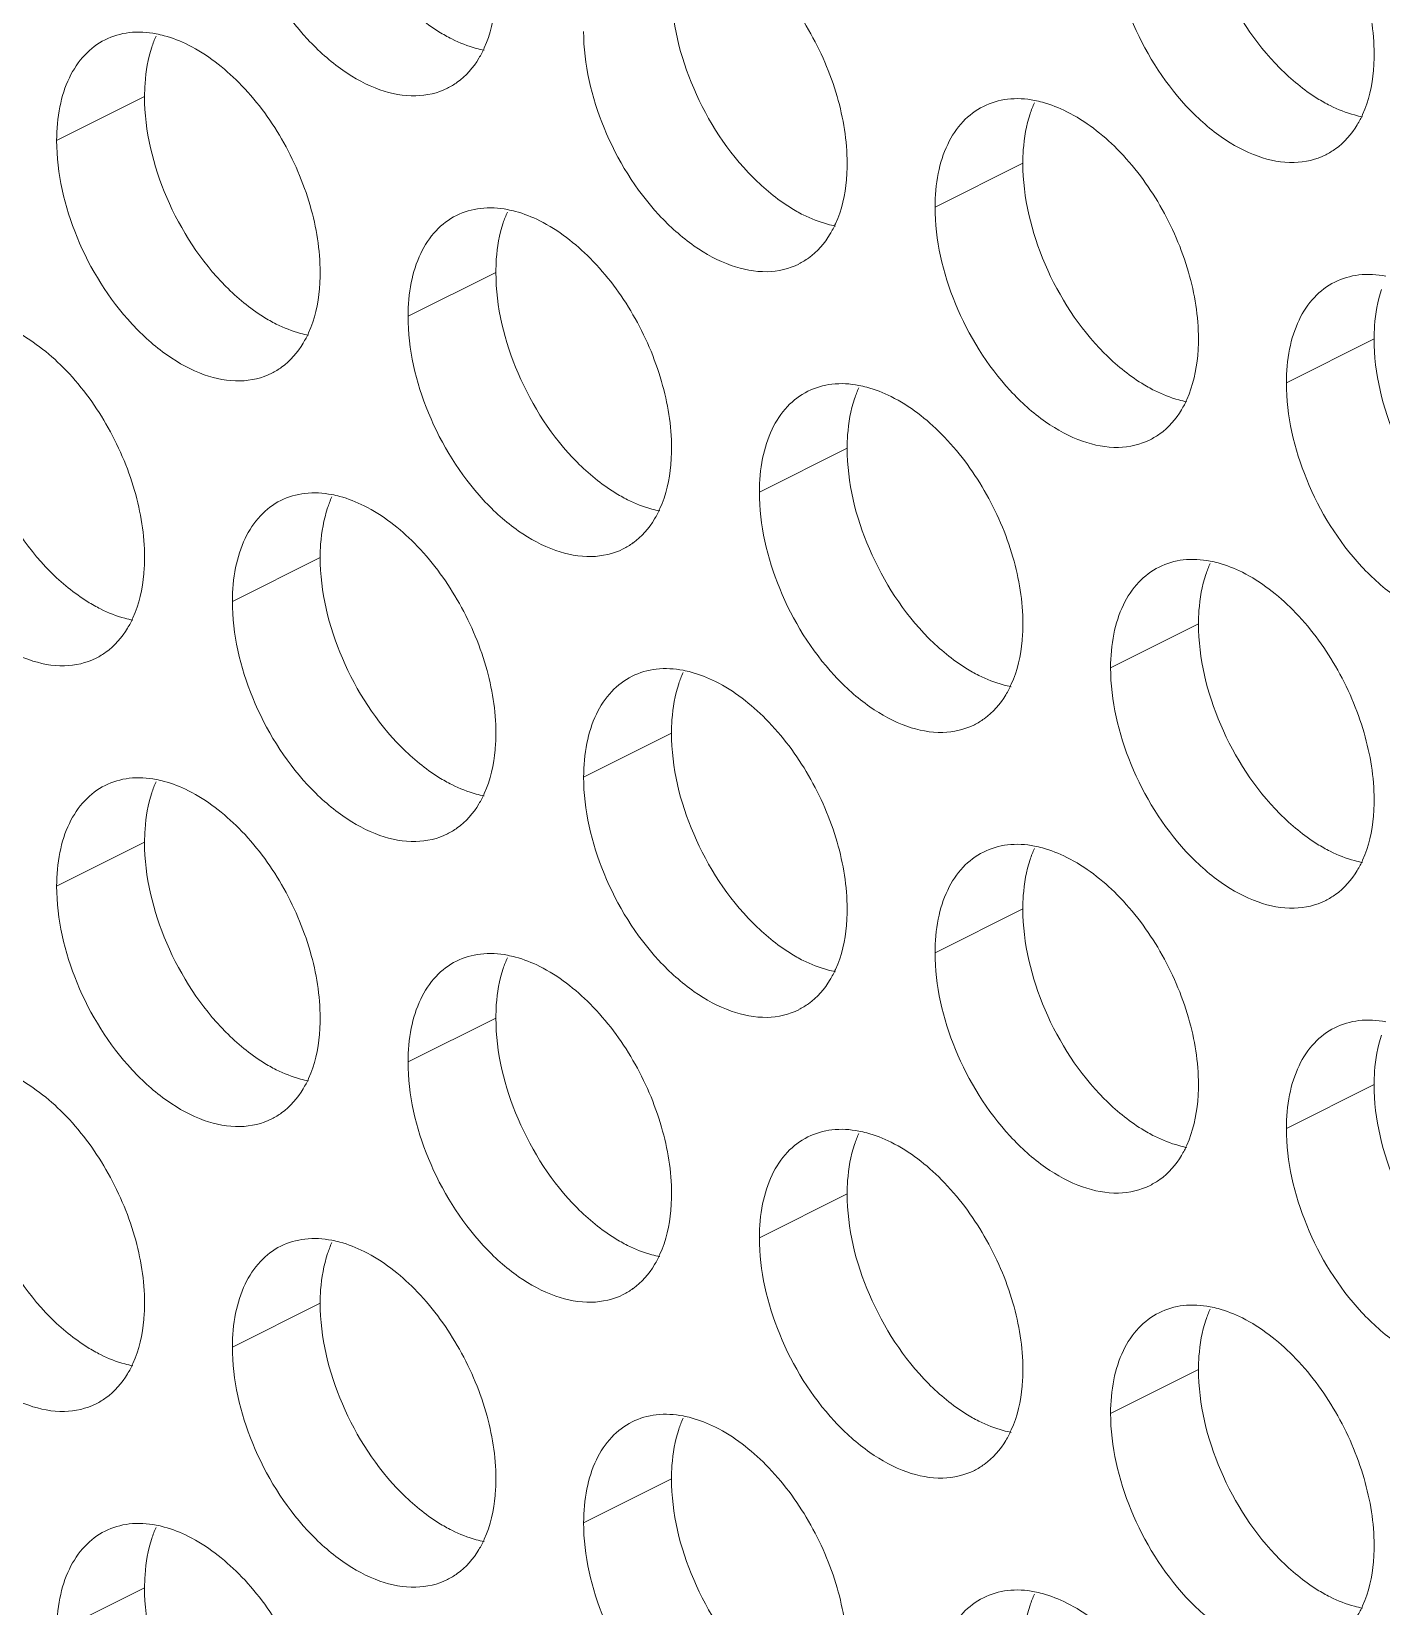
# Model space of a CAD drawing. Header units: millimetres. Extents: x 0 to 2524, y 0 to 1785.
# Drawn here: x 1833.28 to 1841.97, y 881.37 to 891.51 of the extents above; entities that cross this region are included whole.
import ezdxf

# ---------------------------------------------------------------- set-up
doc = ezdxf.new("R2010")
doc.units = ezdxf.units.MM
doc.header["$LTSCALE"] = 0.1
doc.layers.add('标注', color=251, linetype='Continuous', lineweight=9)

msp = doc.modelspace()

# ---------------------------------------------------------------- linework, layer by layer
at = {"layer": '标注'}
for p, q in [((1834.004, 891.089), (1833.438, 890.806)), ((1839.661, 890.66), (1839.095, 890.378)), ((1836.267, 889.957), (1835.701, 889.675)), ((1841.923, 889.529), (1841.358, 889.246)), ((1838.529, 888.826), (1837.964, 888.543)), ((1835.135, 888.123), (1834.57, 887.84)), ((1840.792, 887.695), (1840.226, 887.412)), ((1837.398, 886.992), (1836.832, 886.709)), ((1834.004, 886.289), (1833.438, 886.006)), ((1839.661, 885.86), (1839.095, 885.578)), ((1836.267, 885.157), (1835.701, 884.875)), ((1841.923, 884.729), (1841.358, 884.446)), ((1838.529, 884.026), (1837.964, 883.743)), ((1835.135, 883.323), (1834.57, 883.04)), ((1840.792, 882.895), (1840.226, 882.612)), ((1837.398, 882.192), (1836.832, 881.909)), ((1834.004, 881.489), (1833.438, 881.206))]:
    msp.add_line(p, q, dxfattribs=at)
for centre, radius, start, end in [((1834.748, 891.178), 0.734, 155.8796, 161.7803), ((1835.752, 891.548), 0.453, 296.5256, 305.9034), ((1840.405, 890.749), 0.734, 155.8796, 161.7803), ((1841.409, 891.12), 0.453, 296.5256, 305.9034), ((1837.011, 890.046), 0.734, 155.8796, 161.7803), ((1838.015, 890.417), 0.453, 296.5256, 305.9034), ((1834.621, 889.714), 0.453, 296.5256, 305.9034), ((1839.274, 888.915), 0.734, 155.8796, 161.7803), ((1840.278, 889.286), 0.453, 296.5256, 305.9034), ((1835.88, 888.212), 0.734, 155.8796, 161.7803), ((1836.884, 888.583), 0.453, 296.5256, 305.9034), ((1841.537, 887.784), 0.734, 155.8796, 161.7803), ((1833.49, 887.88), 0.453, 296.5256, 305.9034), ((1838.142, 887.081), 0.734, 155.8796, 161.7803), ((1839.146, 887.451), 0.453, 296.5256, 305.9034), ((1834.748, 886.378), 0.734, 155.8796, 161.7803), ((1835.752, 886.748), 0.453, 296.5256, 305.9034), ((1840.405, 885.949), 0.734, 155.8796, 161.7803), ((1841.409, 886.32), 0.453, 296.5256, 305.9034), ((1837.011, 885.246), 0.734, 155.8796, 161.7803), ((1838.015, 885.617), 0.453, 296.5256, 305.9034), ((1834.621, 884.914), 0.453, 296.5256, 305.9034), ((1839.274, 884.115), 0.734, 155.8796, 161.7803), ((1840.278, 884.486), 0.453, 296.5256, 305.9034), ((1835.88, 883.412), 0.734, 155.8796, 161.7803), ((1836.884, 883.783), 0.453, 296.5256, 305.9034), ((1841.537, 882.984), 0.734, 155.8796, 161.7803), ((1833.49, 883.08), 0.453, 296.5256, 305.9034), ((1838.142, 882.281), 0.734, 155.8796, 161.7803), ((1839.146, 882.651), 0.453, 296.5256, 305.9034), ((1834.748, 881.578), 0.734, 155.8796, 161.7803), ((1835.752, 881.948), 0.453, 296.5256, 305.9034), ((1840.405, 881.149), 0.734, 155.8796, 161.7803)]:
    msp.add_arc(centre, radius, start, end, dxfattribs=at)
for points, knots in [([(1841.075, 892.827), (1841.196, 892.766), (1841.426, 892.586), (1841.692, 892.228), (1841.873, 891.809), (1841.923, 891.508), (1841.923, 891.363)], [0, 0, 0, 0, 0.229676, 0.488215, 0.753207, 1, 1, 1, 1]), ([(1835.955, 891.143), (1835.892, 891.112), (1835.742, 891.078), (1835.504, 891.125), (1835.266, 891.256), (1834.958, 891.533), (1834.672, 891.996), (1834.57, 892.429), (1834.57, 892.64)], [0, 0, 0, 0, 0.090718, 0.191742, 0.308104, 0.439279, 0.725532, 1, 1, 1, 1]), ([(1841.316, 891.273), (1841.154, 891.435), (1840.903, 891.823), (1840.792, 892.273), (1840.792, 892.495)], [0, 0, 0, 0, 0.508684, 1, 1, 1, 1]), ([(1841.612, 890.714), (1841.549, 890.683), (1841.399, 890.649), (1841.161, 890.697), (1840.923, 890.827), (1840.615, 891.105), (1840.329, 891.568), (1840.226, 892), (1840.226, 892.212)], [0, 0, 0, 0, 0.090718, 0.191742, 0.308104, 0.439279, 0.725532, 1, 1, 1, 1]), ([(1837.681, 892.124), (1837.801, 892.064), (1838.032, 891.883), (1838.298, 891.525), (1838.479, 891.106), (1838.529, 890.805), (1838.529, 890.66)], [0, 0, 0, 0, 0.229676, 0.488215, 0.753207, 1, 1, 1, 1]), ([(1835.984, 891.46), (1835.955, 891.474), (1835.837, 891.54), (1835.732, 891.628), (1835.659, 891.701)], [0, 0, 0, 0, 0.235002, 1, 1, 1, 1]), ([(1836.267, 891.792), (1836.267, 891.756), (1836.261, 891.624), (1836.232, 891.491), (1836.192, 891.403)], [0, 0, 0, 0, 0.268874, 1, 1, 1, 1]), ([(1837.922, 890.57), (1837.76, 890.732), (1837.509, 891.12), (1837.398, 891.57), (1837.398, 891.792)], [0, 0, 0, 0, 0.508684, 1, 1, 1, 1]), ([(1833.75, 891.455), (1833.798, 891.479), (1833.908, 891.511), (1834.022, 891.504), (1834.079, 891.493)], [0, 0, 0, 0, 0.482538, 1, 1, 1, 1]), ([(1834.079, 891.493), (1834.096, 891.49), (1834.168, 891.473), (1834.237, 891.446), (1834.287, 891.421)], [0, 0, 0, 0, 0.238696, 1, 1, 1, 1]), ([(1838.217, 890.011), (1838.155, 889.98), (1838.005, 889.946), (1837.767, 889.994), (1837.529, 890.125), (1837.221, 890.402), (1836.935, 890.865), (1836.832, 891.297), (1836.832, 891.509)], [0, 0, 0, 0, 0.090718, 0.191742, 0.308104, 0.439279, 0.725532, 1, 1, 1, 1]), ([(1833.438, 890.806), (1833.438, 890.879), (1833.45, 891.018), (1833.509, 891.208), (1833.609, 891.36), (1833.701, 891.431), (1833.75, 891.455)], [0, 0, 0, 0, 0.289235, 0.54966, 0.782932, 1, 1, 1, 1]), ([(1834.004, 891.089), (1834.004, 891.117), (1834.008, 891.225), (1834.026, 891.332), (1834.051, 891.407)], [0, 0, 0, 0, 0.264225, 1, 1, 1, 1]), ([(1834.287, 891.421), (1834.407, 891.361), (1834.638, 891.18), (1834.904, 890.822), (1835.085, 890.403), (1835.135, 890.102), (1835.135, 889.957)], [0, 0, 0, 0, 0.229676, 0.488215, 0.753207, 1, 1, 1, 1]), ([(1836.191, 891.387), (1836.174, 891.391), (1836.103, 891.407), (1836.034, 891.435), (1835.984, 891.46)], [0, 0, 0, 0, 0.238696, 1, 1, 1, 1]), ([(1836.192, 891.403), (1836.182, 891.38), (1836.138, 891.296), (1836.074, 891.222), (1836.018, 891.181)], [0, 0, 0, 0, 0.265525, 1, 1, 1, 1]), ([(1841.923, 891.363), (1841.923, 891.328), (1841.918, 891.195), (1841.889, 891.063), (1841.849, 890.974)], [0, 0, 0, 0, 0.268874, 1, 1, 1, 1]), ([(1841.641, 891.031), (1841.612, 891.045), (1841.494, 891.112), (1841.389, 891.199), (1841.316, 891.273)], [0, 0, 0, 0, 0.235002, 1, 1, 1, 1]), ([(1834.528, 889.867), (1834.366, 890.03), (1834.115, 890.417), (1834.004, 890.867), (1834.004, 891.089)], [0, 0, 0, 0, 0.508684, 1, 1, 1, 1]), ([(1839.095, 890.378), (1839.095, 890.45), (1839.107, 890.589), (1839.166, 890.779), (1839.265, 890.932), (1839.358, 891.002), (1839.407, 891.026)], [0, 0, 0, 0, 0.289235, 0.54966, 0.782932, 1, 1, 1, 1]), ([(1839.407, 891.026), (1839.455, 891.051), (1839.565, 891.082), (1839.679, 891.076), (1839.736, 891.065)], [0, 0, 0, 0, 0.482538, 1, 1, 1, 1]), ([(1839.736, 891.065), (1839.753, 891.061), (1839.825, 891.045), (1839.894, 891.017), (1839.944, 890.992)], [0, 0, 0, 0, 0.238696, 1, 1, 1, 1]), ([(1839.944, 890.992), (1840.064, 890.932), (1840.295, 890.752), (1840.561, 890.394), (1840.742, 889.975), (1840.792, 889.674), (1840.792, 889.529)], [0, 0, 0, 0, 0.229676, 0.488215, 0.753207, 1, 1, 1, 1]), ([(1841.848, 890.959), (1841.831, 890.962), (1841.76, 890.979), (1841.691, 891.006), (1841.641, 891.031)], [0, 0, 0, 0, 0.238696, 1, 1, 1, 1]), ([(1839.661, 890.66), (1839.661, 890.689), (1839.664, 890.796), (1839.683, 890.904), (1839.708, 890.979)], [0, 0, 0, 0, 0.264225, 1, 1, 1, 1]), ([(1841.849, 890.974), (1841.839, 890.952), (1841.795, 890.868), (1841.731, 890.793), (1841.675, 890.753)], [0, 0, 0, 0, 0.265525, 1, 1, 1, 1]), ([(1834.823, 889.308), (1834.761, 889.277), (1834.611, 889.243), (1834.373, 889.291), (1834.135, 889.422), (1833.827, 889.699), (1833.541, 890.162), (1833.438, 890.594), (1833.438, 890.806)], [0, 0, 0, 0, 0.090718, 0.191742, 0.308104, 0.439279, 0.725532, 1, 1, 1, 1]), ([(1838.529, 890.66), (1838.529, 890.625), (1838.524, 890.492), (1838.494, 890.36), (1838.455, 890.271)], [0, 0, 0, 0, 0.268874, 1, 1, 1, 1]), ([(1840.185, 889.438), (1840.023, 889.601), (1839.772, 889.988), (1839.661, 890.439), (1839.661, 890.66)], [0, 0, 0, 0, 0.508684, 1, 1, 1, 1]), ([(1838.246, 890.328), (1838.218, 890.342), (1838.1, 890.409), (1837.995, 890.496), (1837.922, 890.57)], [0, 0, 0, 0, 0.235002, 1, 1, 1, 1]), ([(1836.013, 890.324), (1836.061, 890.348), (1836.171, 890.379), (1836.285, 890.373), (1836.342, 890.362)], [0, 0, 0, 0, 0.482538, 1, 1, 1, 1]), ([(1840.48, 888.88), (1840.418, 888.849), (1840.268, 888.815), (1840.03, 888.863), (1839.791, 888.993), (1839.484, 889.271), (1839.198, 889.733), (1839.095, 890.166), (1839.095, 890.378)], [0, 0, 0, 0, 0.090718, 0.191742, 0.308104, 0.439279, 0.725532, 1, 1, 1, 1]), ([(1835.701, 889.675), (1835.701, 889.747), (1835.713, 889.886), (1835.772, 890.077), (1835.871, 890.229), (1835.964, 890.299), (1836.013, 890.324)], [0, 0, 0, 0, 0.289235, 0.54966, 0.782932, 1, 1, 1, 1]), ([(1836.267, 889.957), (1836.267, 889.986), (1836.27, 890.093), (1836.289, 890.201), (1836.314, 890.276)], [0, 0, 0, 0, 0.264225, 1, 1, 1, 1]), ([(1836.342, 890.362), (1836.359, 890.358), (1836.431, 890.342), (1836.499, 890.315), (1836.549, 890.29)], [0, 0, 0, 0, 0.238696, 1, 1, 1, 1]), ([(1836.549, 890.29), (1836.67, 890.229), (1836.901, 890.049), (1837.167, 889.691), (1837.348, 889.272), (1837.398, 888.971), (1837.398, 888.826)], [0, 0, 0, 0, 0.229676, 0.488215, 0.753207, 1, 1, 1, 1]), ([(1838.454, 890.256), (1838.437, 890.259), (1838.365, 890.276), (1838.296, 890.303), (1838.246, 890.328)], [0, 0, 0, 0, 0.238696, 1, 1, 1, 1]), ([(1838.455, 890.271), (1838.444, 890.249), (1838.401, 890.165), (1838.337, 890.09), (1838.281, 890.05)], [0, 0, 0, 0, 0.265525, 1, 1, 1, 1]), ([(1834.852, 889.625), (1834.824, 889.639), (1834.706, 889.706), (1834.601, 889.793), (1834.528, 889.867)], [0, 0, 0, 0, 0.235002, 1, 1, 1, 1]), ([(1835.135, 889.957), (1835.135, 889.922), (1835.13, 889.79), (1835.1, 889.657), (1835.061, 889.569)], [0, 0, 0, 0, 0.268874, 1, 1, 1, 1]), ([(1836.79, 888.735), (1836.629, 888.898), (1836.378, 889.285), (1836.267, 889.736), (1836.267, 889.957)], [0, 0, 0, 0, 0.508684, 1, 1, 1, 1]), ([(1841.358, 889.246), (1841.358, 889.319), (1841.37, 889.458), (1841.429, 889.648), (1841.528, 889.8), (1841.621, 889.871), (1841.67, 889.895)], [0, 0, 0, 0, 0.289235, 0.54966, 0.782932, 1, 1, 1, 1]), ([(1841.67, 889.895), (1841.718, 889.919), (1841.828, 889.951), (1841.942, 889.944), (1841.999, 889.933)], [0, 0, 0, 0, 0.482538, 1, 1, 1, 1]), ([(1841.923, 889.529), (1841.923, 889.557), (1841.927, 889.665), (1841.946, 889.772), (1841.971, 889.847)], [0, 0, 0, 0, 0.264225, 1, 1, 1, 1]), ([(1837.086, 888.177), (1837.023, 888.146), (1836.874, 888.112), (1836.636, 888.16), (1836.397, 888.29), (1836.09, 888.568), (1835.804, 889.031), (1835.701, 889.463), (1835.701, 889.675)], [0, 0, 0, 0, 0.090718, 0.191742, 0.308104, 0.439279, 0.725532, 1, 1, 1, 1]), ([(1833.155, 889.587), (1833.276, 889.526), (1833.507, 889.346), (1833.773, 888.988), (1833.954, 888.569), (1834.004, 888.268), (1834.004, 888.123)], [0, 0, 0, 0, 0.229676, 0.488215, 0.753207, 1, 1, 1, 1]), ([(1835.06, 889.553), (1835.043, 889.556), (1834.971, 889.573), (1834.902, 889.6), (1834.852, 889.625)], [0, 0, 0, 0, 0.238696, 1, 1, 1, 1]), ([(1835.061, 889.569), (1835.05, 889.546), (1835.007, 889.462), (1834.943, 889.388), (1834.887, 889.347)], [0, 0, 0, 0, 0.265525, 1, 1, 1, 1]), ([(1840.792, 889.529), (1840.792, 889.493), (1840.786, 889.361), (1840.757, 889.228), (1840.717, 889.14)], [0, 0, 0, 0, 0.268874, 1, 1, 1, 1]), ([(1842.447, 888.307), (1842.286, 888.47), (1842.035, 888.857), (1841.923, 889.307), (1841.923, 889.529)], [0, 0, 0, 0, 0.508684, 1, 1, 1, 1]), ([(1840.509, 889.197), (1840.481, 889.211), (1840.363, 889.278), (1840.257, 889.365), (1840.185, 889.438)], [0, 0, 0, 0, 0.235002, 1, 1, 1, 1]), ([(1833.396, 888.032), (1833.235, 888.195), (1832.984, 888.582), (1832.872, 889.033), (1832.872, 889.254)], [0, 0, 0, 0, 0.508684, 1, 1, 1, 1]), ([(1837.964, 888.543), (1837.964, 888.616), (1837.976, 888.755), (1838.035, 888.945), (1838.134, 889.097), (1838.227, 889.168), (1838.276, 889.192)], [0, 0, 0, 0, 0.289235, 0.54966, 0.782932, 1, 1, 1, 1]), ([(1838.276, 889.192), (1838.324, 889.216), (1838.434, 889.248), (1838.548, 889.241), (1838.604, 889.23)], [0, 0, 0, 0, 0.482538, 1, 1, 1, 1]), ([(1838.604, 889.23), (1838.622, 889.227), (1838.693, 889.21), (1838.762, 889.183), (1838.812, 889.158)], [0, 0, 0, 0, 0.238696, 1, 1, 1, 1]), ([(1838.812, 889.158), (1838.933, 889.098), (1839.163, 888.917), (1839.43, 888.559), (1839.611, 888.141), (1839.661, 887.84), (1839.661, 887.695)], [0, 0, 0, 0, 0.229676, 0.488215, 0.753207, 1, 1, 1, 1]), ([(1840.717, 889.125), (1840.7, 889.128), (1840.628, 889.145), (1840.559, 889.172), (1840.509, 889.197)], [0, 0, 0, 0, 0.238696, 1, 1, 1, 1]), ([(1842.743, 887.749), (1842.68, 887.717), (1842.53, 887.683), (1842.293, 887.731), (1842.054, 887.862), (1841.746, 888.139), (1841.46, 888.602), (1841.358, 889.034), (1841.358, 889.246)], [0, 0, 0, 0, 0.090718, 0.191742, 0.308104, 0.439279, 0.725532, 1, 1, 1, 1]), ([(1838.529, 888.826), (1838.529, 888.854), (1838.533, 888.962), (1838.552, 889.069), (1838.577, 889.144)], [0, 0, 0, 0, 0.264225, 1, 1, 1, 1]), ([(1840.717, 889.14), (1840.707, 889.117), (1840.664, 889.033), (1840.6, 888.959), (1840.544, 888.918)], [0, 0, 0, 0, 0.265525, 1, 1, 1, 1]), ([(1833.692, 887.474), (1833.629, 887.443), (1833.479, 887.409), (1833.242, 887.457), (1833.003, 887.587), (1832.695, 887.865), (1832.409, 888.328), (1832.307, 888.76), (1832.307, 888.972)], [0, 0, 0, 0, 0.090718, 0.191742, 0.308104, 0.439279, 0.725532, 1, 1, 1, 1]), ([(1837.398, 888.826), (1837.398, 888.79), (1837.392, 888.658), (1837.363, 888.526), (1837.323, 888.437)], [0, 0, 0, 0, 0.268874, 1, 1, 1, 1]), ([(1839.053, 887.604), (1838.892, 887.767), (1838.641, 888.154), (1838.529, 888.605), (1838.529, 888.826)], [0, 0, 0, 0, 0.508684, 1, 1, 1, 1]), ([(1837.115, 888.494), (1837.087, 888.508), (1836.969, 888.575), (1836.863, 888.662), (1836.79, 888.735)], [0, 0, 0, 0, 0.235002, 1, 1, 1, 1]), ([(1834.57, 887.84), (1834.57, 887.913), (1834.582, 888.052), (1834.641, 888.242), (1834.74, 888.394), (1834.833, 888.465), (1834.881, 888.489)], [0, 0, 0, 0, 0.289235, 0.54966, 0.782932, 1, 1, 1, 1]), ([(1834.881, 888.489), (1834.93, 888.513), (1835.04, 888.545), (1835.154, 888.538), (1835.21, 888.527)], [0, 0, 0, 0, 0.482538, 1, 1, 1, 1]), ([(1835.21, 888.527), (1835.228, 888.524), (1835.299, 888.507), (1835.368, 888.48), (1835.418, 888.455)], [0, 0, 0, 0, 0.238696, 1, 1, 1, 1]), ([(1835.418, 888.455), (1835.539, 888.395), (1835.769, 888.215), (1836.035, 887.856), (1836.217, 887.438), (1836.267, 887.137), (1836.267, 886.992)], [0, 0, 0, 0, 0.229676, 0.488215, 0.753207, 1, 1, 1, 1]), ([(1837.323, 888.422), (1837.306, 888.425), (1837.234, 888.442), (1837.165, 888.469), (1837.115, 888.494)], [0, 0, 0, 0, 0.238696, 1, 1, 1, 1]), ([(1839.349, 887.046), (1839.286, 887.014), (1839.136, 886.98), (1838.898, 887.028), (1838.66, 887.159), (1838.352, 887.436), (1838.066, 887.899), (1837.964, 888.332), (1837.964, 888.543)], [0, 0, 0, 0, 0.090718, 0.191742, 0.308104, 0.439279, 0.725532, 1, 1, 1, 1]), ([(1835.135, 888.123), (1835.135, 888.152), (1835.139, 888.259), (1835.158, 888.366), (1835.183, 888.442)], [0, 0, 0, 0, 0.264225, 1, 1, 1, 1]), ([(1837.323, 888.437), (1837.313, 888.414), (1837.27, 888.33), (1837.206, 888.256), (1837.149, 888.215)], [0, 0, 0, 0, 0.265525, 1, 1, 1, 1]), ([(1834.004, 888.123), (1834.004, 888.087), (1833.998, 887.955), (1833.969, 887.823), (1833.929, 887.734)], [0, 0, 0, 0, 0.268874, 1, 1, 1, 1]), ([(1835.659, 886.901), (1835.497, 887.064), (1835.246, 887.451), (1835.135, 887.902), (1835.135, 888.123)], [0, 0, 0, 0, 0.508684, 1, 1, 1, 1]), ([(1840.226, 887.412), (1840.226, 887.485), (1840.238, 887.624), (1840.297, 887.814), (1840.397, 887.966), (1840.489, 888.036), (1840.538, 888.061)], [0, 0, 0, 0, 0.289235, 0.54966, 0.782932, 1, 1, 1, 1]), ([(1840.538, 888.061), (1840.587, 888.085), (1840.697, 888.117), (1840.81, 888.11), (1840.867, 888.099)], [0, 0, 0, 0, 0.482538, 1, 1, 1, 1]), ([(1840.867, 888.099), (1840.884, 888.096), (1840.956, 888.079), (1841.025, 888.052), (1841.075, 888.027)], [0, 0, 0, 0, 0.238696, 1, 1, 1, 1]), ([(1833.721, 887.791), (1833.693, 887.805), (1833.575, 887.872), (1833.469, 887.959), (1833.396, 888.032)], [0, 0, 0, 0, 0.235002, 1, 1, 1, 1]), ([(1840.792, 887.695), (1840.792, 887.723), (1840.796, 887.831), (1840.815, 887.938), (1840.839, 888.013)], [0, 0, 0, 0, 0.264225, 1, 1, 1, 1]), ([(1841.075, 888.027), (1841.196, 887.966), (1841.426, 887.786), (1841.692, 887.428), (1841.873, 887.009), (1841.923, 886.708), (1841.923, 886.563)], [0, 0, 0, 0, 0.229676, 0.488215, 0.753207, 1, 1, 1, 1]), ([(1835.955, 886.343), (1835.892, 886.312), (1835.742, 886.278), (1835.504, 886.325), (1835.266, 886.456), (1834.958, 886.733), (1834.672, 887.196), (1834.57, 887.629), (1834.57, 887.84)], [0, 0, 0, 0, 0.090718, 0.191742, 0.308104, 0.439279, 0.725532, 1, 1, 1, 1]), ([(1833.929, 887.719), (1833.911, 887.722), (1833.84, 887.739), (1833.771, 887.766), (1833.721, 887.791)], [0, 0, 0, 0, 0.238696, 1, 1, 1, 1]), ([(1833.929, 887.734), (1833.919, 887.711), (1833.876, 887.627), (1833.812, 887.553), (1833.755, 887.513)], [0, 0, 0, 0, 0.265525, 1, 1, 1, 1]), ([(1839.661, 887.695), (1839.661, 887.659), (1839.655, 887.527), (1839.626, 887.394), (1839.586, 887.306)], [0, 0, 0, 0, 0.268874, 1, 1, 1, 1]), ([(1841.316, 886.473), (1841.154, 886.635), (1840.903, 887.023), (1840.792, 887.473), (1840.792, 887.695)], [0, 0, 0, 0, 0.508684, 1, 1, 1, 1]), ([(1839.378, 887.363), (1839.349, 887.377), (1839.232, 887.443), (1839.126, 887.531), (1839.053, 887.604)], [0, 0, 0, 0, 0.235002, 1, 1, 1, 1]), ([(1836.832, 886.709), (1836.832, 886.782), (1836.844, 886.921), (1836.903, 887.111), (1837.003, 887.263), (1837.095, 887.333), (1837.144, 887.358)], [0, 0, 0, 0, 0.289235, 0.54966, 0.782932, 1, 1, 1, 1]), ([(1837.144, 887.358), (1837.193, 887.382), (1837.303, 887.414), (1837.416, 887.407), (1837.473, 887.396)], [0, 0, 0, 0, 0.482538, 1, 1, 1, 1]), ([(1837.473, 887.396), (1837.49, 887.393), (1837.562, 887.376), (1837.631, 887.349), (1837.681, 887.324)], [0, 0, 0, 0, 0.238696, 1, 1, 1, 1]), ([(1839.586, 887.29), (1839.568, 887.294), (1839.497, 887.31), (1839.428, 887.338), (1839.378, 887.363)], [0, 0, 0, 0, 0.238696, 1, 1, 1, 1]), ([(1841.612, 885.914), (1841.549, 885.883), (1841.399, 885.849), (1841.161, 885.897), (1840.923, 886.027), (1840.615, 886.305), (1840.329, 886.768), (1840.226, 887.2), (1840.226, 887.412)], [0, 0, 0, 0, 0.090718, 0.191742, 0.308104, 0.439279, 0.725532, 1, 1, 1, 1]), ([(1837.398, 886.992), (1837.398, 887.02), (1837.402, 887.128), (1837.42, 887.235), (1837.445, 887.31)], [0, 0, 0, 0, 0.264225, 1, 1, 1, 1]), ([(1837.681, 887.324), (1837.801, 887.264), (1838.032, 887.083), (1838.298, 886.725), (1838.479, 886.306), (1838.529, 886.005), (1838.529, 885.86)], [0, 0, 0, 0, 0.229676, 0.488215, 0.753207, 1, 1, 1, 1]), ([(1839.586, 887.306), (1839.576, 887.283), (1839.533, 887.199), (1839.468, 887.125), (1839.412, 887.084)], [0, 0, 0, 0, 0.265525, 1, 1, 1, 1]), ([(1836.267, 886.992), (1836.267, 886.956), (1836.261, 886.824), (1836.232, 886.691), (1836.192, 886.603)], [0, 0, 0, 0, 0.268874, 1, 1, 1, 1]), ([(1837.922, 885.77), (1837.76, 885.932), (1837.509, 886.32), (1837.398, 886.77), (1837.398, 886.992)], [0, 0, 0, 0, 0.508684, 1, 1, 1, 1]), ([(1835.984, 886.66), (1835.955, 886.674), (1835.837, 886.74), (1835.732, 886.828), (1835.659, 886.901)], [0, 0, 0, 0, 0.235002, 1, 1, 1, 1]), ([(1833.438, 886.006), (1833.438, 886.079), (1833.45, 886.218), (1833.509, 886.408), (1833.609, 886.56), (1833.701, 886.631), (1833.75, 886.655)], [0, 0, 0, 0, 0.289235, 0.54966, 0.782932, 1, 1, 1, 1]), ([(1833.75, 886.655), (1833.798, 886.679), (1833.908, 886.711), (1834.022, 886.704), (1834.079, 886.693)], [0, 0, 0, 0, 0.482538, 1, 1, 1, 1]), ([(1834.079, 886.693), (1834.096, 886.69), (1834.168, 886.673), (1834.237, 886.646), (1834.287, 886.621)], [0, 0, 0, 0, 0.238696, 1, 1, 1, 1]), ([(1836.191, 886.587), (1836.174, 886.591), (1836.103, 886.607), (1836.034, 886.635), (1835.984, 886.66)], [0, 0, 0, 0, 0.238696, 1, 1, 1, 1]), ([(1838.217, 885.211), (1838.155, 885.18), (1838.005, 885.146), (1837.767, 885.194), (1837.529, 885.325), (1837.221, 885.602), (1836.935, 886.065), (1836.832, 886.497), (1836.832, 886.709)], [0, 0, 0, 0, 0.090718, 0.191742, 0.308104, 0.439279, 0.725532, 1, 1, 1, 1]), ([(1834.004, 886.289), (1834.004, 886.317), (1834.008, 886.425), (1834.026, 886.532), (1834.051, 886.607)], [0, 0, 0, 0, 0.264225, 1, 1, 1, 1]), ([(1834.287, 886.621), (1834.407, 886.561), (1834.638, 886.38), (1834.904, 886.022), (1835.085, 885.603), (1835.135, 885.302), (1835.135, 885.157)], [0, 0, 0, 0, 0.229676, 0.488215, 0.753207, 1, 1, 1, 1]), ([(1836.192, 886.603), (1836.182, 886.58), (1836.138, 886.496), (1836.074, 886.422), (1836.018, 886.381)], [0, 0, 0, 0, 0.265525, 1, 1, 1, 1]), ([(1841.923, 886.563), (1841.923, 886.528), (1841.918, 886.395), (1841.889, 886.263), (1841.849, 886.174)], [0, 0, 0, 0, 0.268874, 1, 1, 1, 1]), ([(1841.641, 886.231), (1841.612, 886.245), (1841.494, 886.312), (1841.389, 886.399), (1841.316, 886.473)], [0, 0, 0, 0, 0.235002, 1, 1, 1, 1]), ([(1834.528, 885.067), (1834.366, 885.23), (1834.115, 885.617), (1834.004, 886.067), (1834.004, 886.289)], [0, 0, 0, 0, 0.508684, 1, 1, 1, 1]), ([(1839.095, 885.578), (1839.095, 885.65), (1839.107, 885.789), (1839.166, 885.979), (1839.265, 886.132), (1839.358, 886.202), (1839.407, 886.226)], [0, 0, 0, 0, 0.289235, 0.54966, 0.782932, 1, 1, 1, 1]), ([(1839.407, 886.226), (1839.455, 886.251), (1839.565, 886.282), (1839.679, 886.276), (1839.736, 886.265)], [0, 0, 0, 0, 0.482538, 1, 1, 1, 1]), ([(1839.736, 886.265), (1839.753, 886.261), (1839.825, 886.245), (1839.894, 886.217), (1839.944, 886.192)], [0, 0, 0, 0, 0.238696, 1, 1, 1, 1]), ([(1841.848, 886.159), (1841.831, 886.162), (1841.76, 886.179), (1841.691, 886.206), (1841.641, 886.231)], [0, 0, 0, 0, 0.238696, 1, 1, 1, 1]), ([(1839.661, 885.86), (1839.661, 885.889), (1839.664, 885.996), (1839.683, 886.104), (1839.708, 886.179)], [0, 0, 0, 0, 0.264225, 1, 1, 1, 1]), ([(1839.944, 886.192), (1840.064, 886.132), (1840.295, 885.952), (1840.561, 885.594), (1840.742, 885.175), (1840.792, 884.874), (1840.792, 884.729)], [0, 0, 0, 0, 0.229676, 0.488215, 0.753207, 1, 1, 1, 1]), ([(1841.849, 886.174), (1841.839, 886.152), (1841.795, 886.068), (1841.731, 885.993), (1841.675, 885.953)], [0, 0, 0, 0, 0.265525, 1, 1, 1, 1]), ([(1834.823, 884.508), (1834.761, 884.477), (1834.611, 884.443), (1834.373, 884.491), (1834.135, 884.622), (1833.827, 884.899), (1833.541, 885.362), (1833.438, 885.794), (1833.438, 886.006)], [0, 0, 0, 0, 0.090718, 0.191742, 0.308104, 0.439279, 0.725532, 1, 1, 1, 1]), ([(1838.529, 885.86), (1838.529, 885.825), (1838.524, 885.692), (1838.494, 885.56), (1838.455, 885.471)], [0, 0, 0, 0, 0.268874, 1, 1, 1, 1]), ([(1840.185, 884.638), (1840.023, 884.801), (1839.772, 885.188), (1839.661, 885.639), (1839.661, 885.86)], [0, 0, 0, 0, 0.508684, 1, 1, 1, 1]), ([(1838.246, 885.528), (1838.218, 885.542), (1838.1, 885.609), (1837.995, 885.696), (1837.922, 885.77)], [0, 0, 0, 0, 0.235002, 1, 1, 1, 1]), ([(1835.701, 884.875), (1835.701, 884.947), (1835.713, 885.086), (1835.772, 885.277), (1835.871, 885.429), (1835.964, 885.499), (1836.013, 885.524)], [0, 0, 0, 0, 0.289235, 0.54966, 0.782932, 1, 1, 1, 1]), ([(1836.013, 885.524), (1836.061, 885.548), (1836.171, 885.579), (1836.285, 885.573), (1836.342, 885.562)], [0, 0, 0, 0, 0.482538, 1, 1, 1, 1]), ([(1836.342, 885.562), (1836.359, 885.558), (1836.431, 885.542), (1836.499, 885.515), (1836.549, 885.49)], [0, 0, 0, 0, 0.238696, 1, 1, 1, 1]), ([(1838.454, 885.456), (1838.437, 885.459), (1838.365, 885.476), (1838.296, 885.503), (1838.246, 885.528)], [0, 0, 0, 0, 0.238696, 1, 1, 1, 1]), ([(1840.48, 884.08), (1840.418, 884.049), (1840.268, 884.015), (1840.03, 884.063), (1839.791, 884.193), (1839.484, 884.471), (1839.198, 884.933), (1839.095, 885.366), (1839.095, 885.578)], [0, 0, 0, 0, 0.090718, 0.191742, 0.308104, 0.439279, 0.725532, 1, 1, 1, 1]), ([(1836.267, 885.157), (1836.267, 885.186), (1836.27, 885.293), (1836.289, 885.401), (1836.314, 885.476)], [0, 0, 0, 0, 0.264225, 1, 1, 1, 1]), ([(1836.549, 885.49), (1836.67, 885.429), (1836.901, 885.249), (1837.167, 884.891), (1837.348, 884.472), (1837.398, 884.171), (1837.398, 884.026)], [0, 0, 0, 0, 0.229676, 0.488215, 0.753207, 1, 1, 1, 1]), ([(1838.455, 885.471), (1838.444, 885.449), (1838.401, 885.365), (1838.337, 885.29), (1838.281, 885.25)], [0, 0, 0, 0, 0.265525, 1, 1, 1, 1]), ([(1835.135, 885.157), (1835.135, 885.122), (1835.13, 884.99), (1835.1, 884.857), (1835.061, 884.769)], [0, 0, 0, 0, 0.268874, 1, 1, 1, 1]), ([(1836.79, 883.935), (1836.629, 884.098), (1836.378, 884.485), (1836.267, 884.936), (1836.267, 885.157)], [0, 0, 0, 0, 0.508684, 1, 1, 1, 1]), ([(1841.67, 885.095), (1841.718, 885.119), (1841.828, 885.151), (1841.942, 885.144), (1841.999, 885.133)], [0, 0, 0, 0, 0.482538, 1, 1, 1, 1]), ([(1834.852, 884.825), (1834.824, 884.839), (1834.706, 884.906), (1834.601, 884.993), (1834.528, 885.067)], [0, 0, 0, 0, 0.235002, 1, 1, 1, 1]), ([(1841.358, 884.446), (1841.358, 884.519), (1841.37, 884.658), (1841.429, 884.848), (1841.528, 885), (1841.621, 885.071), (1841.67, 885.095)], [0, 0, 0, 0, 0.289235, 0.54966, 0.782932, 1, 1, 1, 1]), ([(1841.923, 884.729), (1841.923, 884.757), (1841.927, 884.865), (1841.946, 884.972), (1841.971, 885.047)], [0, 0, 0, 0, 0.264225, 1, 1, 1, 1]), ([(1835.06, 884.753), (1835.043, 884.756), (1834.971, 884.773), (1834.902, 884.8), (1834.852, 884.825)], [0, 0, 0, 0, 0.238696, 1, 1, 1, 1]), ([(1837.086, 883.377), (1837.023, 883.346), (1836.874, 883.312), (1836.636, 883.36), (1836.397, 883.49), (1836.09, 883.768), (1835.804, 884.231), (1835.701, 884.663), (1835.701, 884.875)], [0, 0, 0, 0, 0.090718, 0.191742, 0.308104, 0.439279, 0.725532, 1, 1, 1, 1]), ([(1833.155, 884.787), (1833.276, 884.726), (1833.507, 884.546), (1833.773, 884.188), (1833.954, 883.769), (1834.004, 883.468), (1834.004, 883.323)], [0, 0, 0, 0, 0.229676, 0.488215, 0.753207, 1, 1, 1, 1]), ([(1835.061, 884.769), (1835.05, 884.746), (1835.007, 884.662), (1834.943, 884.588), (1834.887, 884.547)], [0, 0, 0, 0, 0.265525, 1, 1, 1, 1]), ([(1840.792, 884.729), (1840.792, 884.693), (1840.786, 884.561), (1840.757, 884.428), (1840.717, 884.34)], [0, 0, 0, 0, 0.268874, 1, 1, 1, 1]), ([(1842.447, 883.507), (1842.286, 883.67), (1842.035, 884.057), (1841.923, 884.507), (1841.923, 884.729)], [0, 0, 0, 0, 0.508684, 1, 1, 1, 1]), ([(1840.509, 884.397), (1840.481, 884.411), (1840.363, 884.478), (1840.257, 884.565), (1840.185, 884.638)], [0, 0, 0, 0, 0.235002, 1, 1, 1, 1]), ([(1833.396, 883.232), (1833.235, 883.395), (1832.984, 883.782), (1832.872, 884.233), (1832.872, 884.454)], [0, 0, 0, 0, 0.508684, 1, 1, 1, 1]), ([(1837.964, 883.743), (1837.964, 883.816), (1837.976, 883.955), (1838.035, 884.145), (1838.134, 884.297), (1838.227, 884.368), (1838.276, 884.392)], [0, 0, 0, 0, 0.289235, 0.54966, 0.782932, 1, 1, 1, 1]), ([(1838.276, 884.392), (1838.324, 884.416), (1838.434, 884.448), (1838.548, 884.441), (1838.604, 884.43)], [0, 0, 0, 0, 0.482538, 1, 1, 1, 1]), ([(1838.604, 884.43), (1838.622, 884.427), (1838.693, 884.41), (1838.762, 884.383), (1838.812, 884.358)], [0, 0, 0, 0, 0.238696, 1, 1, 1, 1]), ([(1840.717, 884.325), (1840.7, 884.328), (1840.628, 884.345), (1840.559, 884.372), (1840.509, 884.397)], [0, 0, 0, 0, 0.238696, 1, 1, 1, 1]), ([(1842.743, 882.949), (1842.68, 882.917), (1842.53, 882.883), (1842.293, 882.931), (1842.054, 883.062), (1841.746, 883.339), (1841.46, 883.802), (1841.358, 884.234), (1841.358, 884.446)], [0, 0, 0, 0, 0.090718, 0.191742, 0.308104, 0.439279, 0.725532, 1, 1, 1, 1]), ([(1838.529, 884.026), (1838.529, 884.054), (1838.533, 884.162), (1838.552, 884.269), (1838.577, 884.344)], [0, 0, 0, 0, 0.264225, 1, 1, 1, 1]), ([(1838.812, 884.358), (1838.933, 884.298), (1839.163, 884.117), (1839.43, 883.759), (1839.611, 883.341), (1839.661, 883.04), (1839.661, 882.895)], [0, 0, 0, 0, 0.229676, 0.488215, 0.753207, 1, 1, 1, 1]), ([(1840.717, 884.34), (1840.707, 884.317), (1840.664, 884.233), (1840.6, 884.159), (1840.544, 884.118)], [0, 0, 0, 0, 0.265525, 1, 1, 1, 1]), ([(1833.692, 882.674), (1833.629, 882.643), (1833.479, 882.609), (1833.242, 882.657), (1833.003, 882.787), (1832.695, 883.065), (1832.409, 883.528), (1832.307, 883.96), (1832.307, 884.172)], [0, 0, 0, 0, 0.090718, 0.191742, 0.308104, 0.439279, 0.725532, 1, 1, 1, 1]), ([(1837.398, 884.026), (1837.398, 883.99), (1837.392, 883.858), (1837.363, 883.726), (1837.323, 883.637)], [0, 0, 0, 0, 0.268874, 1, 1, 1, 1]), ([(1839.053, 882.804), (1838.892, 882.967), (1838.641, 883.354), (1838.529, 883.805), (1838.529, 884.026)], [0, 0, 0, 0, 0.508684, 1, 1, 1, 1]), ([(1837.115, 883.694), (1837.087, 883.708), (1836.969, 883.775), (1836.863, 883.862), (1836.79, 883.935)], [0, 0, 0, 0, 0.235002, 1, 1, 1, 1]), ([(1834.57, 883.04), (1834.57, 883.113), (1834.582, 883.252), (1834.641, 883.442), (1834.74, 883.594), (1834.833, 883.665), (1834.881, 883.689)], [0, 0, 0, 0, 0.289235, 0.54966, 0.782932, 1, 1, 1, 1]), ([(1834.881, 883.689), (1834.93, 883.713), (1835.04, 883.745), (1835.154, 883.738), (1835.21, 883.727)], [0, 0, 0, 0, 0.482538, 1, 1, 1, 1]), ([(1835.21, 883.727), (1835.228, 883.724), (1835.299, 883.707), (1835.368, 883.68), (1835.418, 883.655)], [0, 0, 0, 0, 0.238696, 1, 1, 1, 1]), ([(1837.323, 883.622), (1837.306, 883.625), (1837.234, 883.642), (1837.165, 883.669), (1837.115, 883.694)], [0, 0, 0, 0, 0.238696, 1, 1, 1, 1]), ([(1839.349, 882.246), (1839.286, 882.214), (1839.136, 882.18), (1838.898, 882.228), (1838.66, 882.359), (1838.352, 882.636), (1838.066, 883.099), (1837.964, 883.532), (1837.964, 883.743)], [0, 0, 0, 0, 0.090718, 0.191742, 0.308104, 0.439279, 0.725532, 1, 1, 1, 1]), ([(1835.135, 883.323), (1835.135, 883.352), (1835.139, 883.459), (1835.158, 883.566), (1835.183, 883.642)], [0, 0, 0, 0, 0.264225, 1, 1, 1, 1]), ([(1835.418, 883.655), (1835.539, 883.595), (1835.769, 883.415), (1836.035, 883.056), (1836.217, 882.638), (1836.267, 882.337), (1836.267, 882.192)], [0, 0, 0, 0, 0.229676, 0.488215, 0.753207, 1, 1, 1, 1]), ([(1837.323, 883.637), (1837.313, 883.614), (1837.27, 883.53), (1837.206, 883.456), (1837.149, 883.415)], [0, 0, 0, 0, 0.265525, 1, 1, 1, 1]), ([(1834.004, 883.323), (1834.004, 883.287), (1833.998, 883.155), (1833.969, 883.023), (1833.929, 882.934)], [0, 0, 0, 0, 0.268874, 1, 1, 1, 1]), ([(1835.659, 882.101), (1835.497, 882.264), (1835.246, 882.651), (1835.135, 883.102), (1835.135, 883.323)], [0, 0, 0, 0, 0.508684, 1, 1, 1, 1]), ([(1840.538, 883.261), (1840.587, 883.285), (1840.697, 883.317), (1840.81, 883.31), (1840.867, 883.299)], [0, 0, 0, 0, 0.482538, 1, 1, 1, 1]), ([(1840.867, 883.299), (1840.884, 883.296), (1840.956, 883.279), (1841.025, 883.252), (1841.075, 883.227)], [0, 0, 0, 0, 0.238696, 1, 1, 1, 1]), ([(1833.721, 882.991), (1833.693, 883.005), (1833.575, 883.072), (1833.469, 883.159), (1833.396, 883.232)], [0, 0, 0, 0, 0.235002, 1, 1, 1, 1]), ([(1840.226, 882.612), (1840.226, 882.685), (1840.238, 882.824), (1840.297, 883.014), (1840.397, 883.166), (1840.489, 883.236), (1840.538, 883.261)], [0, 0, 0, 0, 0.289235, 0.54966, 0.782932, 1, 1, 1, 1]), ([(1840.792, 882.895), (1840.792, 882.923), (1840.796, 883.031), (1840.815, 883.138), (1840.839, 883.213)], [0, 0, 0, 0, 0.264225, 1, 1, 1, 1]), ([(1841.075, 883.227), (1841.196, 883.166), (1841.426, 882.986), (1841.692, 882.628), (1841.873, 882.209), (1841.923, 881.908), (1841.923, 881.763)], [0, 0, 0, 0, 0.229676, 0.488215, 0.753207, 1, 1, 1, 1]), ([(1833.929, 882.919), (1833.911, 882.922), (1833.84, 882.939), (1833.771, 882.966), (1833.721, 882.991)], [0, 0, 0, 0, 0.238696, 1, 1, 1, 1]), ([(1835.955, 881.543), (1835.892, 881.512), (1835.742, 881.478), (1835.504, 881.525), (1835.266, 881.656), (1834.958, 881.933), (1834.672, 882.396), (1834.57, 882.829), (1834.57, 883.04)], [0, 0, 0, 0, 0.090718, 0.191742, 0.308104, 0.439279, 0.725532, 1, 1, 1, 1]), ([(1833.929, 882.934), (1833.919, 882.911), (1833.876, 882.827), (1833.812, 882.753), (1833.755, 882.713)], [0, 0, 0, 0, 0.265525, 1, 1, 1, 1]), ([(1839.661, 882.895), (1839.661, 882.859), (1839.655, 882.727), (1839.626, 882.594), (1839.586, 882.506)], [0, 0, 0, 0, 0.268874, 1, 1, 1, 1]), ([(1841.316, 881.673), (1841.154, 881.835), (1840.903, 882.223), (1840.792, 882.673), (1840.792, 882.895)], [0, 0, 0, 0, 0.508684, 1, 1, 1, 1]), ([(1839.378, 882.563), (1839.349, 882.577), (1839.232, 882.643), (1839.126, 882.731), (1839.053, 882.804)], [0, 0, 0, 0, 0.235002, 1, 1, 1, 1]), ([(1837.144, 882.558), (1837.193, 882.582), (1837.303, 882.614), (1837.416, 882.607), (1837.473, 882.596)], [0, 0, 0, 0, 0.482538, 1, 1, 1, 1]), ([(1837.473, 882.596), (1837.49, 882.593), (1837.562, 882.576), (1837.631, 882.549), (1837.681, 882.524)], [0, 0, 0, 0, 0.238696, 1, 1, 1, 1]), ([(1841.612, 881.114), (1841.549, 881.083), (1841.399, 881.049), (1841.161, 881.097), (1840.923, 881.227), (1840.615, 881.505), (1840.329, 881.968), (1840.226, 882.4), (1840.226, 882.612)], [0, 0, 0, 0, 0.090718, 0.191742, 0.308104, 0.439279, 0.725532, 1, 1, 1, 1]), ([(1836.832, 881.909), (1836.832, 881.982), (1836.844, 882.121), (1836.903, 882.311), (1837.003, 882.463), (1837.095, 882.533), (1837.144, 882.558)], [0, 0, 0, 0, 0.289235, 0.54966, 0.782932, 1, 1, 1, 1]), ([(1837.398, 882.192), (1837.398, 882.22), (1837.402, 882.328), (1837.42, 882.435), (1837.445, 882.51)], [0, 0, 0, 0, 0.264225, 1, 1, 1, 1]), ([(1837.681, 882.524), (1837.801, 882.464), (1838.032, 882.283), (1838.298, 881.925), (1838.479, 881.506), (1838.529, 881.205), (1838.529, 881.06)], [0, 0, 0, 0, 0.229676, 0.488215, 0.753207, 1, 1, 1, 1]), ([(1839.586, 882.49), (1839.568, 882.494), (1839.497, 882.51), (1839.428, 882.538), (1839.378, 882.563)], [0, 0, 0, 0, 0.238696, 1, 1, 1, 1]), ([(1839.586, 882.506), (1839.576, 882.483), (1839.533, 882.399), (1839.468, 882.325), (1839.412, 882.284)], [0, 0, 0, 0, 0.265525, 1, 1, 1, 1]), ([(1836.267, 882.192), (1836.267, 882.156), (1836.261, 882.024), (1836.232, 881.891), (1836.192, 881.803)], [0, 0, 0, 0, 0.268874, 1, 1, 1, 1]), ([(1837.922, 880.97), (1837.76, 881.132), (1837.509, 881.52), (1837.398, 881.97), (1837.398, 882.192)], [0, 0, 0, 0, 0.508684, 1, 1, 1, 1]), ([(1835.984, 881.86), (1835.955, 881.874), (1835.837, 881.94), (1835.732, 882.028), (1835.659, 882.101)], [0, 0, 0, 0, 0.235002, 1, 1, 1, 1]), ([(1833.75, 881.855), (1833.798, 881.879), (1833.908, 881.911), (1834.022, 881.904), (1834.079, 881.893)], [0, 0, 0, 0, 0.482538, 1, 1, 1, 1]), ([(1834.079, 881.893), (1834.096, 881.89), (1834.168, 881.873), (1834.237, 881.846), (1834.287, 881.821)], [0, 0, 0, 0, 0.238696, 1, 1, 1, 1]), ([(1836.191, 881.787), (1836.174, 881.791), (1836.103, 881.807), (1836.034, 881.835), (1835.984, 881.86)], [0, 0, 0, 0, 0.238696, 1, 1, 1, 1]), ([(1838.217, 880.411), (1838.155, 880.38), (1838.005, 880.346), (1837.767, 880.394), (1837.529, 880.525), (1837.221, 880.802), (1836.935, 881.265), (1836.832, 881.697), (1836.832, 881.909)], [0, 0, 0, 0, 0.090718, 0.191742, 0.308104, 0.439279, 0.725532, 1, 1, 1, 1]), ([(1833.438, 881.206), (1833.438, 881.279), (1833.45, 881.418), (1833.509, 881.608), (1833.609, 881.76), (1833.701, 881.831), (1833.75, 881.855)], [0, 0, 0, 0, 0.289235, 0.54966, 0.782932, 1, 1, 1, 1]), ([(1834.004, 881.489), (1834.004, 881.517), (1834.008, 881.625), (1834.026, 881.732), (1834.051, 881.807)], [0, 0, 0, 0, 0.264225, 1, 1, 1, 1]), ([(1834.287, 881.821), (1834.407, 881.761), (1834.638, 881.58), (1834.904, 881.222), (1835.085, 880.803), (1835.135, 880.502), (1835.135, 880.357)], [0, 0, 0, 0, 0.229676, 0.488215, 0.753207, 1, 1, 1, 1]), ([(1836.192, 881.803), (1836.182, 881.78), (1836.138, 881.696), (1836.074, 881.622), (1836.018, 881.581)], [0, 0, 0, 0, 0.265525, 1, 1, 1, 1]), ([(1841.923, 881.763), (1841.923, 881.728), (1841.918, 881.595), (1841.889, 881.463), (1841.849, 881.374)], [0, 0, 0, 0, 0.268874, 1, 1, 1, 1]), ([(1841.641, 881.431), (1841.612, 881.445), (1841.494, 881.512), (1841.389, 881.599), (1841.316, 881.673)], [0, 0, 0, 0, 0.235002, 1, 1, 1, 1]), ([(1834.528, 880.267), (1834.366, 880.43), (1834.115, 880.817), (1834.004, 881.267), (1834.004, 881.489)], [0, 0, 0, 0, 0.508684, 1, 1, 1, 1]), ([(1839.407, 881.426), (1839.455, 881.451), (1839.565, 881.482), (1839.679, 881.476), (1839.736, 881.465)], [0, 0, 0, 0, 0.482538, 1, 1, 1, 1]), ([(1839.736, 881.465), (1839.753, 881.461), (1839.825, 881.445), (1839.894, 881.417), (1839.944, 881.392)], [0, 0, 0, 0, 0.238696, 1, 1, 1, 1]), ([(1839.095, 880.778), (1839.095, 880.85), (1839.107, 880.989), (1839.166, 881.179), (1839.265, 881.332), (1839.358, 881.402), (1839.407, 881.426)], [0, 0, 0, 0, 0.289235, 0.54966, 0.782932, 1, 1, 1, 1]), ([(1839.661, 881.06), (1839.661, 881.089), (1839.664, 881.196), (1839.683, 881.304), (1839.708, 881.379)], [0, 0, 0, 0, 0.264225, 1, 1, 1, 1]), ([(1839.944, 881.392), (1840.064, 881.332), (1840.295, 881.152), (1840.561, 880.794), (1840.742, 880.375), (1840.792, 880.074), (1840.792, 879.929)], [0, 0, 0, 0, 0.229676, 0.488215, 0.753207, 1, 1, 1, 1]), ([(1841.848, 881.359), (1841.831, 881.362), (1841.76, 881.379), (1841.691, 881.406), (1841.641, 881.431)], [0, 0, 0, 0, 0.238696, 1, 1, 1, 1]), ([(1841.849, 881.374), (1841.839, 881.352), (1841.795, 881.268), (1841.731, 881.193), (1841.675, 881.153)], [0, 0, 0, 0, 0.265525, 1, 1, 1, 1])]:
    msp.add_open_spline(points, degree=3, knots=knots, dxfattribs=at)

doc.saveas('drawing.dxf')
